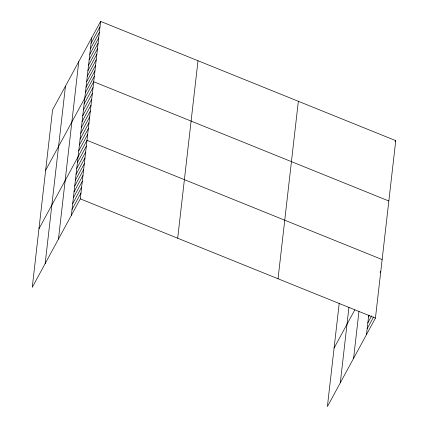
<?xml version="1.0" encoding="UTF-8"?>
<svg xmlns="http://www.w3.org/2000/svg" width="428" height="428" viewBox="0 0 428 428"><rect width="100%" height="100%" fill="white"/><g stroke="black" fill="none" stroke-linecap="round" stroke-linejoin="round"><path stroke-width="0.64" d="M45.159 263.584L65.473 86.114M58.459 239.091L78.768 61.621M71.364 215.321L91.678 37.851M100.612 21.4L52.569 109.884L32.255 287.354L80.298 198.87L100.612 21.4L395.745 140.646L375.431 318.116L327.388 406.6L339.233 303.136M177.69 238.219L198.004 60.749M278.04 278.767L298.348 101.297M340.297 382.83L348.938 307.347M353.592 358.338L358.958 311.488M366.502 334.568L368.733 315.045M91.052 43.335L99.981 26.884M90.42 48.824L99.355 32.373M89.794 54.308L98.724 37.857M89.163 59.792L98.098 43.34M88.537 65.281L97.472 48.829M87.911 70.764L96.84 54.313M87.28 76.248L96.214 59.797M86.654 81.737L95.588 65.281M86.028 87.221L94.957 70.77M85.397 92.705L94.331 76.254M45.662 170.221L93.705 81.737L388.838 200.989M84.102 104.047L93.031 87.596M83.428 109.905L92.362 93.454M82.759 115.758L91.694 99.307M82.09 121.616L91.02 105.165M81.422 127.474L90.351 111.023M80.748 133.327L89.682 116.876M80.079 139.186L89.013 122.734M79.41 145.044L88.339 128.593M78.736 150.897L87.67 134.446M38.959 228.787L87.002 140.304L382.134 259.55M77.398 162.613L86.328 146.162M76.724 168.471L85.659 152.015M76.056 174.324L84.99 157.873M75.387 180.183L84.321 163.731M74.718 186.041L83.647 169.584M74.044 191.894L82.978 175.443M73.375 197.752L82.31 181.301M72.707 203.61L81.636 187.154M72.032 209.463L80.967 193.012M395.108 141.823L395.745 140.646M334.091 348.034L354.86 309.792M380.155 272.438L380.797 271.266M368.513 316.998L369.471 315.238M367.839 322.856L371.67 315.805M367.171 328.709L373.553 316.961M80.298 198.87L375.431 318.116"/></g></svg>
